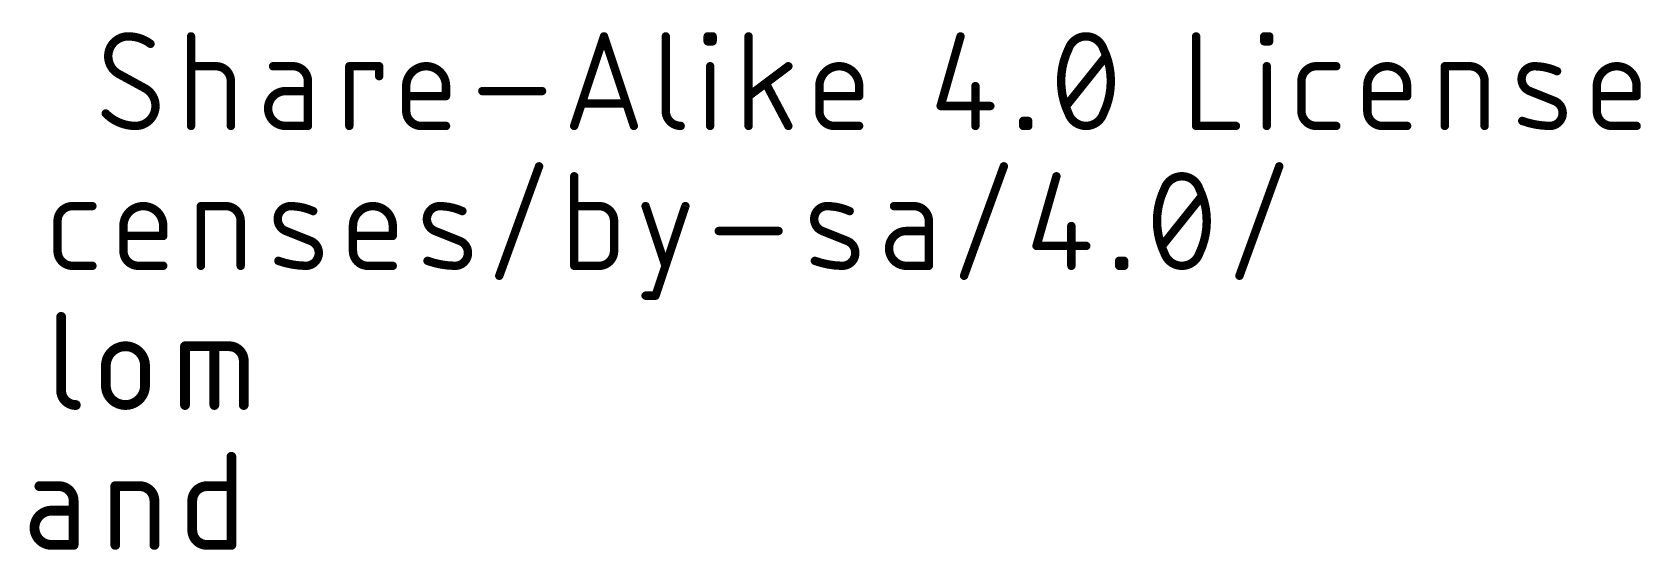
# Model space of a CAD drawing. Extents: x -31.8 to 54.9, y -10.7 to 32.8.
# Drawn here: x 25.65 to 54.87, y -10.16 to -0.76 of the extents above; entities that cross this region are included whole.
import ezdxf

# ---------------------------------------------------------------- set-up
doc = ezdxf.new("R2010")
doc.units = 0
doc.layers.add('51', color=53, linetype='CONTINUOUS')

msp = doc.modelspace()

# ---------------------------------------------------------------- linework, layer by layer
at = {"layer": '51'}
for points, const_width in [([(27.3926, -0.8382, 0.4142), (27.0313, -1.1994)], 0.1524), ([(27.799, -0.9737, 0.1623), (27.3926, -0.8382)], 0.1524), ([(27.3926, -0.8001, 1), (27.3926, -0.8763)], 0.0762), ([(27.3926, -0.8763, 1), (27.3926, -0.8001)], 0.0762), ([(28.5735, -0.8382, 1), (28.4973, -0.8382)], 0.0762), ([(36.0711, -0.8262, 1), (35.9988, -0.8502)], 0.0762), ([(36.0711, -0.8502, 1), (35.9988, -0.8262)], 0.0762), ([(37.1944, -0.8382, 1), (37.1182, -0.8382)], 0.0762), ([(37.9557, -0.8382, 1), (37.8795, -0.8382)], 0.0762), ([(37.9176, -0.8001, 1), (37.9176, -0.8763)], 0.0762), ([(37.9176, -0.8904, 1), (37.9176, -0.9666)], 0.0762), ([(38.046, -0.8382, 1), (37.9698, -0.8382)], 0.0762), ([(38.0079, -0.8763, 1), (38.0079, -0.8001)], 0.0762), ([(38.0079, -0.9666, 1), (38.0079, -0.8904)], 0.0762), ([(38.6986, -0.8382, 1), (38.6224, -0.8382)], 0.0762), ([(42.5463, -0.8487, 1), (42.4731, -0.8277)], 0.0762), ([(44.7884, -0.8382, 0.3205), (44.4723, -1.064)], 0.1524), ([(45.1045, -1.064, 0.3205), (44.7884, -0.8382)], 0.1524), ([(44.7884, -0.8001, 1), (44.7884, -0.8763)], 0.0762), ([(44.7884, -0.8763, 1), (44.7884, -0.8001)], 0.0762), ([(46.8268, -0.8382, 1), (46.7506, -0.8382)], 0.0762), ([(48.0639, -0.8382, 1), (47.9877, -0.8382)], 0.0762), ([(48.0258, -0.8001, 1), (48.0258, -0.8763)], 0.0762), ([(48.0258, -0.8904, 1), (48.0258, -0.9666)], 0.0762), ([(48.1542, -0.8382, 1), (48.078, -0.8382)], 0.0762), ([(48.1161, -0.8763, 1), (48.1161, -0.8001)], 0.0762), ([(48.1161, -0.9666, 1), (48.1161, -0.8904)], 0.0762), ([(27.0313, -1.1994, 0.2656), (27.212, -1.5155)], 0.1524), ([(27.0694, -1.1994, 1), (26.9932, -1.1994)], 0.0762), ([(26.9932, -1.1994, 1), (27.0694, -1.1994)], 0.0762), ([(27.7761, -1.0041, 1), (27.8218, -0.9432)], 0.0762), ([(37.8795, -0.9285, 1), (37.9557, -0.9285)], 0.0762), ([(37.9698, -0.9285, 1), (38.046, -0.9285)], 0.0762), ([(44.4723, -1.064, 0.1139), (44.3368, -1.651)], 0.1524), ([(44.4363, -1.0516, 1), (44.5083, -1.0763)], 0.0762), ([(44.5066, -1.0807, 1), (44.4381, -1.0473)], 0.0762), ([(45.1387, -1.0473, 1), (45.0702, -1.0807)], 0.0762), ([(45.2399, -1.651, 0.1139), (45.1045, -1.064)], 0.1524), ([(45.0684, -1.0763, 1), (45.1405, -1.0516)], 0.0762), ([(45.1794, -1.2232, 1), (45.1199, -1.1756)], 0.0762), ([(47.9877, -0.9285, 1), (48.0639, -0.9285)], 0.0762), ([(48.078, -0.9285, 1), (48.1542, -0.9285)], 0.0762), ([(27.2302, -1.4821, 1), (27.1937, -1.549)], 0.0762), ([(27.1926, -1.5484, 1), (27.2313, -1.4827)], 0.0762), ([(28.5354, -1.342, 1), (28.5354, -1.4182)], 0.0762), ([(29.2579, -1.651, 0.4142), (28.987, -1.3801)], 0.1524), ([(28.987, -1.342, 1), (28.987, -1.4182)], 0.0762), ([(28.987, -1.4182, 1), (28.987, -1.342)], 0.0762), ([(30.0252, -1.342, 1), (30.0252, -1.4182)], 0.0762), ([(30.6574, -1.651, 0.4142), (30.3864, -1.3801)], 0.1524), ([(30.3864, -1.342, 1), (30.3864, -1.4182)], 0.0762), ([(30.3864, -1.4182, 1), (30.3864, -1.342)], 0.0762), ([(31.4477, -1.3801, 1), (31.3715, -1.3801)], 0.0762), ([(31.4096, -1.342, 1), (31.4096, -1.4182)], 0.0762), ([(31.9896, -1.3801, 1), (31.9134, -1.3801)], 0.0762), ([(31.9515, -1.4182, 1), (31.9515, -1.342)], 0.0762), ([(33.1657, -1.7413, 1), (32.4432, -1.7413)], 0.1524), ([(38.0009, -1.3801, 1), (37.9247, -1.3801)], 0.0762), ([(39.4058, -1.4105, 1), (39.3601, -1.3496)], 0.0762), ([(40.6687, -1.7413, 1), (39.9462, -1.7413)], 0.1524), ([(48.109, -1.3801, 1), (48.0328, -1.3801)], 0.0762), ([(48.9724, -1.3801, 0.4142), (48.7014, -1.651)], 0.1524), ([(48.9724, -1.342, 1), (48.9724, -1.4182)], 0.0762), ([(48.9724, -1.4182, 1), (48.9724, -1.342)], 0.0762), ([(49.3336, -1.4182, 1), (49.3336, -1.342)], 0.0762), ([(50.6206, -1.7413, 1), (49.8981, -1.7413)], 0.1524), ([(51.343, -1.3801, 1), (51.2668, -1.3801)], 0.0762), ([(51.3049, -1.342, 1), (51.3049, -1.4182)], 0.0762), ([(52.0274, -1.651, 0.4142), (51.7564, -1.3801)], 0.1524), ([(51.7564, -1.342, 1), (51.7564, -1.4182)], 0.0762), ([(51.7564, -1.4182, 1), (51.7564, -1.342)], 0.0762), ([(52.9375, -1.3801, 0.8318), (52.8472, -1.8316)], 0.1524), ([(52.938, -1.342, 1), (52.9369, -1.4182)], 0.0762), ([(53.3439, -1.4704, 0.1026), (52.9375, -1.3801)], 0.1524), ([(52.9369, -1.4182, 1), (52.938, -1.342)], 0.0762), ([(53.3282, -1.5051, 1), (53.3595, -1.4356)], 0.0762), ([(54.7889, -1.7413, 1), (54.0664, -1.7413)], 0.1524), ([(27.728, -1.7536, 1), (27.6893, -1.8193)], 0.0762), ([(27.8893, -2.1026, 0.2656), (27.7087, -1.7865)], 0.1524), ([(27.6904, -1.8199, 1), (27.7269, -1.753)], 0.0762), ([(29.296, -1.651, 1), (29.2198, -1.651)], 0.0762), ([(29.2198, -1.651, 1), (29.296, -1.651)], 0.0762), ([(30.6955, -1.651, 1), (30.6193, -1.651)], 0.0762), ([(30.6193, -1.651, 1), (30.6955, -1.651)], 0.0762), ([(31.9134, -1.5607, 1), (31.9896, -1.5607)], 0.0762), ([(32.4813, -1.7413, 1), (32.4051, -1.7413)], 0.0762), ([(32.4051, -1.7413, 1), (32.4813, -1.7413)], 0.0762), ([(33.2038, -1.7413, 1), (33.1276, -1.7413)], 0.0762), ([(33.1276, -1.7413, 1), (33.2038, -1.7413)], 0.0762), ([(39.0102, -1.6783, 1), (38.9429, -1.714)], 0.0762), ([(39.9843, -1.7413, 1), (39.9081, -1.7413)], 0.0762), ([(39.9081, -1.7413, 1), (39.9843, -1.7413)], 0.0762), ([(40.7068, -1.7413, 1), (40.6306, -1.7413)], 0.0762), ([(40.6306, -1.7413, 1), (40.7068, -1.7413)], 0.0762), ([(42.8187, -1.7413, 1), (42.7425, -1.7413)], 0.0762), ([(44.3368, -1.651, 0.1139), (44.4723, -2.238)], 0.1524), ([(44.3749, -1.651, 1), (44.2987, -1.651)], 0.0762), ([(44.2987, -1.651, 1), (44.3749, -1.651)], 0.0762), ([(45.1045, -2.238, 0.1139), (45.2399, -1.651)], 0.1524), ([(45.278, -1.651, 1), (45.2018, -1.651)], 0.0762), ([(45.2018, -1.651, 1), (45.278, -1.651)], 0.0762), ([(48.7395, -1.651, 1), (48.6633, -1.651)], 0.0762), ([(48.6633, -1.651, 1), (48.7395, -1.651)], 0.0762), ([(49.9362, -1.7413, 1), (49.86, -1.7413)], 0.0762), ([(49.86, -1.7413, 1), (49.9362, -1.7413)], 0.0762), ([(50.6587, -1.7413, 1), (50.5825, -1.7413)], 0.0762), ([(50.5825, -1.7413, 1), (50.6587, -1.7413)], 0.0762), ([(52.0655, -1.651, 1), (51.9893, -1.651)], 0.0762), ([(51.9893, -1.651, 1), (52.0655, -1.651)], 0.0762), ([(54.1045, -1.7413, 1), (54.0283, -1.7413)], 0.0762), ([(54.0283, -1.7413, 1), (54.1045, -1.7413)], 0.0762), ([(54.827, -1.7413, 1), (54.7508, -1.7413)], 0.0762), ([(54.7508, -1.7413, 1), (54.827, -1.7413)], 0.0762), ([(27.5281, -2.4638, 0.4142), (27.8893, -2.1026)], 0.1524), ([(27.9274, -2.1026, 1), (27.8512, -2.1026)], 0.0762), ([(30.251, -1.8316, 1), (30.251, -2.4638)], 0.1524), ([(30.251, -1.7935, 1), (30.251, -1.8697)], 0.0762), ([(30.251, -1.8697, 1), (30.251, -1.7935)], 0.0762), ([(30.6574, -1.8697, 1), (30.6574, -1.7935)], 0.0762), ([(32.4432, -1.8838, 1), (32.4432, -1.96)], 0.0762), ([(33.1276, -1.9219, 1), (33.2038, -1.9219)], 0.0762), ([(33.1657, -1.96, 1), (33.1657, -1.8838)], 0.0762), ([(33.8257, -1.7935, 1), (33.8257, -1.8697)], 0.0762), ([(34.9094, -1.8697, 1), (34.9094, -1.7935)], 0.0762), ([(35.6285, -2.0193, 1), (35.6285, -2.0955)], 0.0762), ([(36.4413, -2.0955, 1), (36.4413, -2.0193)], 0.0762), ([(38.6376, -1.8915, 1), (38.6833, -1.9524)], 0.0762), ([(39.9462, -1.8838, 1), (39.9462, -1.96)], 0.0762), ([(40.6306, -1.9219, 1), (40.7068, -1.9219)], 0.0762), ([(40.6687, -1.96, 1), (40.6687, -1.8838)], 0.0762), ([(42.1485, -2.0645, 1), (42.1485, -2.1407)], 0.0762), ([(43.0516, -2.1407, 1), (43.0516, -2.0645)], 0.0762), ([(44.3974, -2.0788, 1), (44.4569, -2.1264)], 0.0762), ([(49.8981, -1.8838, 1), (49.8981, -1.96)], 0.0762), ([(50.5825, -1.9219, 1), (50.6587, -1.9219)], 0.0762), ([(50.6206, -1.96, 1), (50.6206, -1.8838)], 0.0762), ([(52.8613, -1.7963, 1), (52.833, -1.867)], 0.0762), ([(52.833, -1.867, 1), (52.8613, -1.7962)], 0.0762), ([(53.2084, -2.4638, 0.8318), (53.2987, -2.0122)], 0.1524), ([(53.3129, -1.9769, 1), (53.2846, -2.0476)], 0.0762), ([(53.2846, -2.0476, 1), (53.3129, -1.9769)], 0.0762), ([(54.0664, -1.8838, 1), (54.0664, -1.96)], 0.0762), ([(54.7508, -1.9219, 1), (54.827, -1.9219)], 0.0762), ([(54.7889, -1.96, 1), (54.7889, -1.8838)], 0.0762), ([(27.0132, -2.2112, 1), (26.9591, -2.2649)], 0.0762), ([(26.9862, -2.238, 0.2), (27.5281, -2.4638)], 0.1524), ([(27.8512, -2.1026, 1), (27.9274, -2.1026)], 0.0762), ([(32.4432, -2.1929, 0.4142), (32.7141, -2.4638)], 0.1524), ([(32.4813, -2.1929, 1), (32.4051, -2.1929)], 0.0762), ([(32.4051, -2.1929, 1), (32.4813, -2.1929)], 0.0762), ([(37.1563, -2.1929, 0.4142), (37.4272, -2.4638)], 0.1524), ([(37.1944, -2.1929, 1), (37.1182, -2.1929)], 0.0762), ([(37.1182, -2.1929, 1), (37.1944, -2.1929)], 0.0762), ([(39.9462, -2.1929, 0.4142), (40.2171, -2.4638)], 0.1524), ([(39.9843, -2.1929, 1), (39.9081, -2.1929)], 0.0762), ([(39.9081, -2.1929, 1), (39.9843, -2.1929)], 0.0762), ([(42.1118, -2.0921, 1), (42.1851, -2.113)], 0.0762), ([(43.6872, -2.3735, 1), (43.611, -2.3735)], 0.0762), ([(43.6491, -2.3354, 1), (43.6491, -2.4116)], 0.0762), ([(43.7775, -2.3735, 1), (43.7013, -2.3735)], 0.0762), ([(43.7394, -2.4116, 1), (43.7394, -2.3354)], 0.0762), ([(44.4723, -2.238, 0.3205), (44.7884, -2.4638)], 0.1524), ([(44.5083, -2.2257, 1), (44.4363, -2.2504)], 0.0762), ([(44.4381, -2.2547, 1), (44.5066, -2.2213)], 0.0762), ([(44.7884, -2.4638, 0.3205), (45.1045, -2.238)], 0.1524), ([(45.0702, -2.2213, 1), (45.1387, -2.2547)], 0.0762), ([(45.1405, -2.2504, 1), (45.0684, -2.2257)], 0.0762), ([(48.7014, -2.1929, 0.4142), (48.9724, -2.4638)], 0.1524), ([(48.7395, -2.1929, 1), (48.6633, -2.1929)], 0.0762), ([(48.6633, -2.1929, 1), (48.7395, -2.1929)], 0.0762), ([(49.8981, -2.1929, 0.4142), (50.169, -2.4638)], 0.1524), ([(49.9362, -2.1929, 1), (49.86, -2.1929)], 0.0762), ([(49.86, -2.1929, 1), (49.9362, -2.1929)], 0.0762), ([(52.7246, -2.3376, 1), (52.6988, -2.4093)], 0.0762), ([(52.7117, -2.3735, 0.083), (53.2084, -2.4638)], 0.1524), ([(54.0664, -2.1929, 0.4142), (54.3373, -2.4638)], 0.1524), ([(54.1045, -2.1929, 1), (54.0283, -2.1929)], 0.0762), ([(54.0283, -2.1929, 1), (54.1045, -2.1929)], 0.0762), ([(27.5281, -2.4257, 1), (27.5281, -2.5019)], 0.0762), ([(27.5281, -2.5019, 1), (27.5281, -2.4257)], 0.0762), ([(28.4973, -2.4638, 1), (28.5735, -2.4638)], 0.0762), ([(29.2198, -2.4638, 1), (29.296, -2.4638)], 0.0762), ([(30.251, -2.4257, 1), (30.251, -2.5019)], 0.0762), ([(30.251, -2.5019, 1), (30.251, -2.4257)], 0.0762), ([(30.6193, -2.4638, 1), (30.6955, -2.4638)], 0.0762), ([(30.6574, -2.5019, 1), (30.6574, -2.4257)], 0.0762), ([(31.3715, -2.4638, 1), (31.4477, -2.4638)], 0.0762), ([(32.7141, -2.4257, 1), (32.7141, -2.5019)], 0.0762), ([(32.7141, -2.5019, 1), (32.7141, -2.4257)], 0.0762), ([(33.1657, -2.5019, 1), (33.1657, -2.4257)], 0.0762), ([(35.4569, -2.4518, 1), (35.5292, -2.4758)], 0.0762), ([(36.5406, -2.4758, 1), (36.6129, -2.4518)], 0.0762), ([(37.4272, -2.5019, 1), (37.4272, -2.4257)], 0.0762), ([(37.9247, -2.4638, 1), (38.0009, -2.4638)], 0.0762), ([(38.6224, -2.4638, 1), (38.6986, -2.4638)], 0.0762), ([(39.3493, -2.4816, 1), (39.4166, -2.446)], 0.0762), ([(40.2171, -2.4257, 1), (40.2171, -2.5019)], 0.0762), ([(40.2171, -2.5019, 1), (40.2171, -2.4257)], 0.0762), ([(40.6687, -2.5019, 1), (40.6687, -2.4257)], 0.0762), ([(42.7425, -2.4638, 1), (42.8187, -2.4638)], 0.0762), ([(43.6491, -2.4257, 1), (43.6491, -2.5019)], 0.0762), ([(43.611, -2.4638, 1), (43.6872, -2.4638)], 0.0762), ([(43.7013, -2.4638, 1), (43.7775, -2.4638)], 0.0762), ([(43.7394, -2.5019, 1), (43.7394, -2.4257)], 0.0762), ([(44.7884, -2.4257, 1), (44.7884, -2.5019)], 0.0762), ([(44.7884, -2.5019, 1), (44.7884, -2.4257)], 0.0762), ([(46.7887, -2.4257, 1), (46.7887, -2.5019)], 0.0762), ([(46.7506, -2.4638, 1), (46.8268, -2.4638)], 0.0762), ([(47.5112, -2.5019, 1), (47.5112, -2.4257)], 0.0762), ([(48.0328, -2.4638, 1), (48.109, -2.4638)], 0.0762), ([(48.9724, -2.4257, 1), (48.9724, -2.5019)], 0.0762), ([(48.9724, -2.5019, 1), (48.9724, -2.4257)], 0.0762), ([(49.3336, -2.5019, 1), (49.3336, -2.4257)], 0.0762), ([(50.169, -2.4257, 1), (50.169, -2.5019)], 0.0762), ([(50.169, -2.5019, 1), (50.169, -2.4257)], 0.0762), ([(50.6206, -2.5019, 1), (50.6206, -2.4257)], 0.0762), ([(51.2668, -2.4638, 1), (51.343, -2.4638)], 0.0762), ([(51.9893, -2.4638, 1), (52.0655, -2.4638)], 0.0762), ([(53.2089, -2.4257, 1), (53.2079, -2.5019)], 0.0762), ([(53.2079, -2.5019, 1), (53.2089, -2.4257)], 0.0762), ([(54.3373, -2.4257, 1), (54.3373, -2.5019)], 0.0762), ([(54.3373, -2.5019, 1), (54.3373, -2.4257)], 0.0762), ([(54.7889, -2.5019, 1), (54.7889, -2.4257)], 0.0762), ([(34.8913, -3.2106, 1), (34.8197, -3.1846)], 0.0762), ([(43.3322, -3.2106, 1), (43.2606, -3.1846)], 0.0762), ([(48.3342, -3.2106, 1), (48.2625, -3.1846)], 0.0762), ([(35.5332, -3.3782, 1), (35.457, -3.3782)], 0.0762), ([(44.2883, -3.3887, 1), (44.215, -3.3677)], 0.0762), ([(46.5303, -3.3782, 0.3205), (46.2142, -3.604)], 0.1524), ([(46.8464, -3.604, 0.3205), (46.5303, -3.3782)], 0.1524), ([(46.5303, -3.3401, 1), (46.5303, -3.4163)], 0.0762), ([(46.5303, -3.4163, 1), (46.5303, -3.3401)], 0.0762), ([(46.2142, -3.604, 0.1139), (46.0787, -4.191)], 0.1524), ([(46.1782, -3.5916, 1), (46.2503, -3.6163)], 0.0762), ([(46.2485, -3.6207, 1), (46.18, -3.5873)], 0.0762), ([(46.8806, -3.5873, 1), (46.8121, -3.6207)], 0.0762), ([(46.9819, -4.191, 0.1139), (46.8464, -3.604)], 0.1524), ([(46.8103, -3.6163, 1), (46.8824, -3.5916)], 0.0762), ([(46.9213, -3.7632, 1), (46.8618, -3.7156)], 0.0762), ([(26.3817, -3.9201, 0.4142), (26.1108, -4.191)], 0.1524), ([(26.3817, -3.882, 1), (26.3817, -3.9582)], 0.0762), ([(26.3817, -3.9582, 1), (26.3817, -3.882)], 0.0762), ([(26.7429, -3.9582, 1), (26.7429, -3.882)], 0.0762), ([(28.0299, -4.2813, 1), (27.3074, -4.2813)], 0.1524), ([(28.7523, -3.9201, 1), (28.6761, -3.9201)], 0.0762), ([(28.7142, -3.882, 1), (28.7142, -3.9582)], 0.0762), ([(29.4367, -4.191, 0.4142), (29.1658, -3.9201)], 0.1524), ([(29.1658, -3.882, 1), (29.1658, -3.9582)], 0.0762), ([(29.1658, -3.9582, 1), (29.1658, -3.882)], 0.0762), ([(30.3468, -3.9201, 0.8318), (30.2565, -4.3716)], 0.1524), ([(30.3473, -3.882, 1), (30.3462, -3.9582)], 0.0762), ([(30.7532, -4.0104, 0.1026), (30.3468, -3.9201)], 0.1524), ([(30.3462, -3.9582, 1), (30.3473, -3.882)], 0.0762), ([(30.7376, -4.0451, 1), (30.7688, -3.9756)], 0.0762), ([(32.1982, -4.2813, 1), (31.4757, -4.2813)], 0.1524), ([(33.0562, -3.9201, 0.8318), (32.9659, -4.3716)], 0.1524), ([(33.4626, -4.0104, 0.1026), (33.0562, -3.9201)], 0.1524), ([(33.0568, -3.882, 1), (33.0557, -3.9582)], 0.0762), ([(33.0557, -3.9582, 1), (33.0568, -3.882)], 0.0762), ([(33.447, -4.0451, 1), (33.4782, -3.9756)], 0.0762), ([(35.4951, -3.882, 1), (35.4951, -3.9582)], 0.0762), ([(36.2176, -4.191, 0.4142), (35.9466, -3.9201)], 0.1524), ([(35.9466, -3.882, 1), (35.9466, -3.9582)], 0.0762), ([(35.9466, -3.9582, 1), (35.9466, -3.882)], 0.0762), ([(36.8265, -3.908, 1), (36.7542, -3.9321)], 0.0762), ([(37.549, -3.9321, 1), (37.4767, -3.908)], 0.0762), ([(40.0902, -3.9201, 0.8318), (39.9999, -4.3716)], 0.1524), ([(40.4966, -4.0104, 0.1026), (40.0902, -3.9201)], 0.1524), ([(40.0908, -3.882, 1), (40.0897, -3.9582)], 0.0762), ([(40.0897, -3.9582, 1), (40.0908, -3.882)], 0.0762), ([(40.481, -4.0451, 1), (40.5123, -3.9756)], 0.0762), ([(41.3022, -3.882, 1), (41.3022, -3.9582)], 0.0762), ([(41.9343, -4.191, 0.4142), (41.6634, -3.9201)], 0.1524), ([(41.6634, -3.882, 1), (41.6634, -3.9582)], 0.0762), ([(41.6634, -3.9582, 1), (41.6634, -3.882)], 0.0762), ([(26.1489, -4.191, 1), (26.0727, -4.191)], 0.0762), ([(26.0727, -4.191, 1), (26.1489, -4.191)], 0.0762), ([(27.3455, -4.2813, 1), (27.2693, -4.2813)], 0.0762), ([(27.2693, -4.2813, 1), (27.3455, -4.2813)], 0.0762), ([(28.068, -4.2813, 1), (27.9918, -4.2813)], 0.0762), ([(27.9918, -4.2813, 1), (28.068, -4.2813)], 0.0762), ([(29.4748, -4.191, 1), (29.3986, -4.191)], 0.0762), ([(29.3986, -4.191, 1), (29.4748, -4.191)], 0.0762), ([(30.2706, -4.3363, 1), (30.2423, -4.407)], 0.0762), ([(30.2423, -4.407, 1), (30.2706, -4.3362)], 0.0762), ([(31.5138, -4.2813, 1), (31.4376, -4.2813)], 0.0762), ([(31.4376, -4.2813, 1), (31.5138, -4.2813)], 0.0762), ([(32.2363, -4.2813, 1), (32.1601, -4.2813)], 0.0762), ([(32.1601, -4.2813, 1), (32.2363, -4.2813)], 0.0762), ([(32.98, -4.3363, 1), (32.9517, -4.407)], 0.0762), ([(32.9517, -4.407, 1), (32.98, -4.3362)], 0.0762), ([(36.2557, -4.191, 1), (36.1795, -4.191)], 0.0762), ([(36.1795, -4.191, 1), (36.2557, -4.191)], 0.0762), ([(38.1207, -4.3335, 1), (38.1207, -4.4097)], 0.0762), ([(39.2045, -4.4097, 1), (39.2045, -4.3335)], 0.0762), ([(40.0141, -4.3363, 1), (39.9858, -4.407)], 0.0762), ([(39.9858, -4.407, 1), (40.0141, -4.3362)], 0.0762), ([(41.5279, -4.3716, 1), (41.5279, -5.0038)], 0.1524), ([(41.5279, -4.3335, 1), (41.5279, -4.4097)], 0.0762), ([(41.5279, -4.4097, 1), (41.5279, -4.3335)], 0.0762), ([(41.9724, -4.191, 1), (41.8962, -4.191)], 0.0762), ([(41.8962, -4.191, 1), (41.9724, -4.191)], 0.0762), ([(41.9343, -4.4097, 1), (41.9343, -4.3335)], 0.0762), ([(44.5607, -4.2813, 1), (44.4845, -4.2813)], 0.0762), ([(46.0787, -4.191, 0.1139), (46.2142, -4.778)], 0.1524), ([(46.1168, -4.191, 1), (46.0406, -4.191)], 0.0762), ([(46.0406, -4.191, 1), (46.1168, -4.191)], 0.0762), ([(46.8464, -4.778, 0.1139), (46.9819, -4.191)], 0.1524), ([(47.02, -4.191, 1), (46.9438, -4.191)], 0.0762), ([(46.9438, -4.191, 1), (47.02, -4.191)], 0.0762), ([(26.1108, -4.7329, 0.4142), (26.3817, -5.0038)], 0.1524), ([(26.1489, -4.7329, 1), (26.0727, -4.7329)], 0.0762), ([(27.3074, -4.4238, 1), (27.3074, -4.5)], 0.0762), ([(27.3074, -4.7329, 0.4142), (27.5783, -5.0038)], 0.1524), ([(27.3455, -4.7329, 1), (27.2693, -4.7329)], 0.0762), ([(27.9918, -4.4619, 1), (28.068, -4.4619)], 0.0762), ([(28.0299, -4.5, 1), (28.0299, -4.4238)], 0.0762), ([(30.6177, -5.0038, 0.8318), (30.708, -4.5522)], 0.1524), ([(30.7222, -4.5169, 1), (30.6939, -4.5876)], 0.0762), ([(30.6939, -4.5876, 1), (30.7222, -4.5169)], 0.0762), ([(31.4757, -4.4238, 1), (31.4757, -4.5)], 0.0762), ([(31.4757, -4.7329, 0.4142), (31.7467, -5.0038)], 0.1524), ([(31.5138, -4.7329, 1), (31.4376, -4.7329)], 0.0762), ([(32.1601, -4.4619, 1), (32.2363, -4.4619)], 0.0762), ([(32.1982, -4.5, 1), (32.1982, -4.4238)], 0.0762), ([(33.3271, -5.0038, 0.8318), (33.4175, -4.5522)], 0.1524), ([(33.4316, -4.5169, 1), (33.4033, -4.5876)], 0.0762), ([(33.4033, -4.5876, 1), (33.4316, -4.5169)], 0.0762), ([(35.9466, -5.0038, 0.4142), (36.2176, -4.7329)], 0.1524), ([(36.2556, -4.7329, 1), (36.1795, -4.7329)], 0.0762), ([(40.3612, -5.0038, 0.8318), (40.4515, -4.5522)], 0.1524), ([(40.4656, -4.5169, 1), (40.4373, -4.5876)], 0.0762), ([(40.4373, -4.5876, 1), (40.4656, -4.5169)], 0.0762), ([(43.8537, -4.6321, 1), (43.927, -4.653)], 0.0762), ([(43.8904, -4.6045, 1), (43.8904, -4.6807)], 0.0762), ([(44.7935, -4.6807, 1), (44.7935, -4.6045)], 0.0762), ([(46.1393, -4.6188, 1), (46.1988, -4.6664)], 0.0762), ([(26.0727, -4.7329, 1), (26.1489, -4.7329)], 0.0762), ([(26.3817, -4.9657, 1), (26.3817, -5.0419)], 0.0762), ([(26.3817, -5.0419, 1), (26.3817, -4.9657)], 0.0762), ([(26.7429, -5.0419, 1), (26.7429, -4.9657)], 0.0762), ([(27.2693, -4.7329, 1), (27.3455, -4.7329)], 0.0762), ([(27.5783, -4.9657, 1), (27.5783, -5.0419)], 0.0762), ([(27.5783, -5.0419, 1), (27.5783, -4.9657)], 0.0762), ([(28.0299, -5.0419, 1), (28.0299, -4.9657)], 0.0762), ([(28.6761, -5.0038, 1), (28.7523, -5.0038)], 0.0762), ([(29.3986, -5.0038, 1), (29.4748, -5.0038)], 0.0762), ([(30.1339, -4.8776, 1), (30.1081, -4.9493)], 0.0762), ([(30.121, -4.9135, 0.083), (30.6177, -5.0038)], 0.1524), ([(30.6183, -4.9657, 1), (30.6172, -5.0419)], 0.0762), ([(30.6172, -5.0419, 1), (30.6183, -4.9657)], 0.0762), ([(31.4376, -4.7329, 1), (31.5138, -4.7329)], 0.0762), ([(31.7467, -4.9657, 1), (31.7467, -5.0419)], 0.0762), ([(31.7467, -5.0419, 1), (31.7467, -4.9657)], 0.0762), ([(32.1982, -5.0419, 1), (32.1982, -4.9657)], 0.0762), ([(32.8433, -4.8776, 1), (32.8175, -4.9493)], 0.0762), ([(32.8304, -4.9135, 0.083), (33.3271, -5.0038)], 0.1524), ([(33.3277, -4.9657, 1), (33.3266, -5.0419)], 0.0762), ([(33.3266, -5.0419, 1), (33.3277, -4.9657)], 0.0762), ([(35.4951, -4.9657, 1), (35.4951, -5.0419)], 0.0762), ([(35.457, -5.0038, 1), (35.5332, -5.0038)], 0.0762), ([(35.9466, -4.9657, 1), (35.9466, -5.0419)], 0.0762), ([(35.9466, -5.0419, 1), (35.9466, -4.9657)], 0.0762), ([(36.1795, -4.7329, 1), (36.2557, -4.7329)], 0.0762), ([(37.1154, -5.0158, 1), (37.1877, -4.9918)], 0.0762), ([(39.8774, -4.8776, 1), (39.8516, -4.9493)], 0.0762), ([(39.8645, -4.9135, 0.083), (40.3612, -5.0038)], 0.1524), ([(40.3617, -4.9657, 1), (40.3606, -5.0419)], 0.0762), ([(40.3606, -5.0419, 1), (40.3617, -4.9657)], 0.0762), ([(41.5279, -4.9657, 1), (41.5279, -5.0419)], 0.0762), ([(41.5279, -5.0419, 1), (41.5279, -4.9657)], 0.0762), ([(41.8962, -5.0038, 1), (41.9724, -5.0038)], 0.0762), ([(41.9343, -5.0419, 1), (41.9343, -4.9657)], 0.0762), ([(44.4845, -5.0038, 1), (44.5607, -5.0038)], 0.0762), ([(45.4291, -4.9135, 1), (45.3529, -4.9135)], 0.0762), ([(45.391, -4.8754, 1), (45.391, -4.9516)], 0.0762), ([(45.391, -4.9657, 1), (45.391, -5.0419)], 0.0762), ([(45.3529, -5.0038, 1), (45.4291, -5.0038)], 0.0762), ([(45.5194, -4.9135, 1), (45.4432, -4.9135)], 0.0762), ([(45.4432, -5.0038, 1), (45.5194, -5.0038)], 0.0762), ([(45.4813, -4.9516, 1), (45.4813, -4.8754)], 0.0762), ([(45.4813, -5.0419, 1), (45.4813, -4.9657)], 0.0762), ([(46.2142, -4.778, 0.3205), (46.5303, -5.0038)], 0.1524), ([(46.2503, -4.7657, 1), (46.1782, -4.7904)], 0.0762), ([(46.18, -4.7947, 1), (46.2485, -4.7613)], 0.0762), ([(46.5303, -5.0038, 0.3205), (46.8464, -4.778)], 0.1524), ([(46.5303, -4.9657, 1), (46.5303, -5.0419)], 0.0762), ([(46.5303, -5.0419, 1), (46.5303, -4.9657)], 0.0762), ([(46.8121, -4.7613, 1), (46.8806, -4.7947)], 0.0762), ([(46.8824, -4.7904, 1), (46.8104, -4.7657)], 0.0762), ([(34.0972, -5.1714, 1), (34.1688, -5.1974)], 0.0762), ([(42.5381, -5.1714, 1), (42.6097, -5.1974)], 0.0762), ([(47.5401, -5.1714, 1), (47.6117, -5.1974)], 0.0762), ([(36.7903, -5.5076, 1), (36.7903, -5.5838)], 0.0762), ([(36.9348, -5.5336, 1), (37.0071, -5.5577)], 0.0762), ([(36.971, -5.5838, 1), (36.971, -5.5076)], 0.0762), ([(26.2197, -5.9309, 1), (26.1308, -5.9309)], 0.0889), ([(27.6993, -6.8199, 1), (26.9881, -6.8199)], 0.1778), ([(28.4699, -6.4643, 1), (28.381, -6.4643)], 0.0889), ([(28.4255, -6.4199, 1), (28.4255, -6.5088)], 0.0889), ([(29.0033, -6.4643, 1), (28.9144, -6.4643)], 0.0889), ([(29.4923, -6.731, 0.4142), (29.2256, -6.4643)], 0.1778), ([(29.2256, -6.4199, 1), (29.2256, -6.5088)], 0.0889), ([(29.2256, -6.5088, 1), (29.2256, -6.4199)], 0.0889), ([(29.5367, -6.731, 1), (29.4478, -6.731)], 0.0889), ([(29.4478, -6.731, 1), (29.5367, -6.731)], 0.0889), ([(27.0325, -6.8199, 1), (26.9436, -6.8199)], 0.0889), ([(26.9436, -6.8199, 1), (27.0325, -6.8199)], 0.0889), ([(27.7437, -6.8199, 1), (27.6548, -6.8199)], 0.0889), ([(27.6548, -6.8199, 1), (27.7437, -6.8199)], 0.0889), ([(26.1752, -7.2644, 0.4142), (26.4419, -7.5311)], 0.1778), ([(26.2197, -7.2644, 1), (26.1308, -7.2644)], 0.0889), ([(26.1308, -7.2644, 1), (26.2197, -7.2644)], 0.0889), ([(26.9881, -7.1755, 1), (27.6993, -7.1755)], 0.1778), ([(27.0325, -7.1755, 1), (26.9436, -7.1755)], 0.0889), ([(26.9436, -7.1755, 1), (27.0325, -7.1755)], 0.0889), ([(27.7437, -7.1755, 1), (27.6548, -7.1755)], 0.0889), ([(27.6548, -7.1755, 1), (27.7437, -7.1755)], 0.0889), ([(26.4419, -7.5756, 1), (26.4419, -7.4867)], 0.0889), ([(28.381, -7.5311, 1), (28.4699, -7.5311)], 0.0889), ([(28.9144, -7.5311, 1), (29.0033, -7.5311)], 0.0889), ([(29.4478, -7.5311, 1), (29.5367, -7.5311)], 0.0889), ([(29.3129, -8.4709, 1), (29.224, -8.4709)], 0.0889), ([(25.7804, -8.9599, 1), (25.7804, -9.0488)], 0.0889), ([(26.4027, -9.271, 0.4142), (26.136, -9.0043)], 0.1778), ([(26.136, -8.9599, 1), (26.136, -9.0488)], 0.0889), ([(26.136, -9.0488, 1), (26.136, -8.9599)], 0.0889), ([(27.203, -9.0043, 1), (27.114, -9.0043)], 0.0889), ([(27.1585, -8.9599, 1), (27.1585, -9.0488)], 0.0889), ([(27.8697, -9.271, 0.4142), (27.603, -9.0043)], 0.1778), ([(27.603, -8.9599, 1), (27.603, -9.0488)], 0.0889), ([(27.603, -9.0488, 1), (27.603, -8.9599)], 0.0889), ([(28.8239, -9.0043, 0.4142), (28.5572, -9.271)], 0.1778), ([(28.8239, -8.9599, 1), (28.8239, -9.0488)], 0.0889), ([(28.8239, -9.0488, 1), (28.8239, -8.9599)], 0.0889), ([(29.2684, -9.0488, 1), (29.2684, -8.9599)], 0.0889), ([(26.4472, -9.271, 1), (26.3583, -9.271)], 0.0889), ([(26.3583, -9.271, 1), (26.4472, -9.271)], 0.0889), ([(27.9142, -9.271, 1), (27.8253, -9.271)], 0.0889), ([(27.8253, -9.271, 1), (27.9142, -9.271)], 0.0889), ([(28.6017, -9.271, 1), (28.5128, -9.271)], 0.0889), ([(28.5128, -9.271, 1), (28.6017, -9.271)], 0.0889), ([(26.0027, -9.4488, 1), (26.0027, -10.0711)], 0.1778), ([(26.0027, -9.4044, 1), (26.0027, -9.4932)], 0.0889), ([(26.0027, -9.4932, 1), (26.0027, -9.4044)], 0.0889), ([(26.4027, -9.4932, 1), (26.4027, -9.4044)], 0.0889), ([(28.5572, -9.8044, 0.4142), (28.8239, -10.0711)], 0.1778), ([(28.6017, -9.8044, 1), (28.5128, -9.8044)], 0.0889), ([(28.5128, -9.8044, 1), (28.6017, -9.8044)], 0.0889), ([(26.0027, -10.0267, 1), (26.0027, -10.1156)], 0.0889), ([(26.0027, -10.1156, 1), (26.0027, -10.0267)], 0.0889), ([(26.3583, -10.0711, 1), (26.4472, -10.0711)], 0.0889), ([(26.4027, -10.1156, 1), (26.4027, -10.0267)], 0.0889), ([(27.114, -10.0711, 1), (27.203, -10.0711)], 0.0889), ([(27.8253, -10.0711, 1), (27.9142, -10.0711)], 0.0889), ([(28.8239, -10.0267, 1), (28.8239, -10.1156)], 0.0889), ([(28.8239, -10.1156, 1), (28.8239, -10.0267)], 0.0889), ([(29.224, -10.0711, 1), (29.3129, -10.0711)], 0.0889), ([(29.2684, -10.1156, 1), (29.2684, -10.0267)], 0.0889)]:
    msp.add_lwpolyline(points, format="xyb", dxfattribs=dict(at, const_width=const_width))
for points, const_width in [([(28.5354, -2.4638), (28.5354, -0.8382)], 0.1524), ([(35.493, -2.4638), (36.0349, -0.8382)], 0.1524), ([(36.0349, -0.8382), (36.5768, -2.4638)], 0.1524), ([(37.1563, -0.8382), (37.1563, -2.1929)], 0.1524), ([(37.9176, -0.9285), (37.9176, -0.8382)], 0.1524), ([(37.9176, -0.8382), (38.0079, -0.8382)], 0.1524), ([(38.0079, -0.9285), (37.9176, -0.9285)], 0.1524), ([(38.0079, -0.8382), (38.0079, -0.9285)], 0.1524), ([(38.6605, -2.4638), (38.6605, -0.8382)], 0.1524), ([(42.5097, -0.8382), (42.1485, -2.1026)], 0.1524), ([(46.7887, -0.8382), (46.7887, -2.4638)], 0.1524), ([(48.0258, -0.9285), (48.0258, -0.8382)], 0.1524), ([(48.0258, -0.8382), (48.1161, -0.8382)], 0.1524), ([(48.1161, -0.9285), (48.0258, -0.9285)], 0.1524), ([(48.1161, -0.8382), (48.1161, -0.9285)], 0.1524), ([(44.4271, -2.1026), (45.1496, -1.1994)], 0.1524), ([(27.7087, -1.7865), (27.212, -1.5155)], 0.1524), ([(28.5354, -1.3801), (28.987, -1.3801)], 0.1524), ([(30.3864, -1.3801), (30.0252, -1.3801)], 0.1524), ([(31.4096, -2.4638), (31.4096, -1.3801)], 0.1524), ([(31.4096, -1.3801), (31.9515, -1.3801)], 0.1524), ([(31.9515, -1.3801), (31.9515, -1.5607)], 0.1524), ([(37.9628, -2.4638), (37.9628, -1.3801)], 0.1524), ([(39.383, -1.3801), (38.6605, -1.9219)], 0.1524), ([(48.0709, -2.4638), (48.0709, -1.3801)], 0.1524), ([(48.9724, -1.3801), (49.3336, -1.3801)], 0.1524), ([(51.3049, -2.4638), (51.3049, -1.3801)], 0.1524), ([(51.3049, -1.3801), (51.7564, -1.3801)], 0.1524), ([(29.2579, -1.651), (29.2579, -2.4638)], 0.1524), ([(30.6574, -2.4638), (30.6574, -1.651)], 0.1524), ([(32.4432, -2.1929), (32.4432, -1.7413)], 0.1524), ([(33.1657, -1.7413), (33.1657, -1.9219)], 0.1524), ([(39.383, -2.4638), (38.9766, -1.6962)], 0.1524), ([(39.9462, -2.1929), (39.9462, -1.7413)], 0.1524), ([(40.6687, -1.7413), (40.6687, -1.9219)], 0.1524), ([(42.7806, -1.7413), (42.7806, -2.4638)], 0.1524), ([(48.7014, -2.1929), (48.7014, -1.651)], 0.1524), ([(49.8981, -2.1929), (49.8981, -1.7413)], 0.1524), ([(50.6206, -1.7413), (50.6206, -1.9219)], 0.1524), ([(52.0274, -1.651), (52.0274, -2.4638)], 0.1524), ([(54.0664, -2.1929), (54.0664, -1.7413)], 0.1524), ([(54.7889, -1.7413), (54.7889, -1.9219)], 0.1524), ([(30.6574, -1.8316), (30.251, -1.8316)], 0.1524), ([(33.1657, -1.9219), (32.4432, -1.9219)], 0.1524), ([(33.8257, -1.8316), (34.9094, -1.8316)], 0.1524), ([(36.4413, -2.0574), (35.6285, -2.0574)], 0.1524), ([(40.6687, -1.9219), (39.9462, -1.9219)], 0.1524), ([(42.1485, -2.1026), (43.0516, -2.1026)], 0.1524), ([(50.6206, -1.9219), (49.8981, -1.9219)], 0.1524), ([(53.2987, -2.0122), (52.8472, -1.8316)], 0.1524), ([(54.7889, -1.9219), (54.0664, -1.9219)], 0.1524), ([(43.6491, -2.4638), (43.6491, -2.3735)], 0.1524), ([(43.6491, -2.3735), (43.7394, -2.3735)], 0.1524), ([(43.7394, -2.3735), (43.7394, -2.4638)], 0.1524), ([(30.251, -2.4638), (30.6574, -2.4638)], 0.1524), ([(33.1657, -2.4638), (32.7141, -2.4638)], 0.1524), ([(40.6687, -2.4638), (40.2171, -2.4638)], 0.1524), ([(43.7394, -2.4638), (43.6491, -2.4638)], 0.1524), ([(46.7887, -2.4638), (47.5112, -2.4638)], 0.1524), ([(49.3336, -2.4638), (48.9724, -2.4638)], 0.1524), ([(50.6206, -2.4638), (50.169, -2.4638)], 0.1524), ([(54.7889, -2.4638), (54.3373, -2.4638)], 0.1524), ([(34.133, -5.1844), (34.8555, -3.1976)], 0.1524), ([(42.5739, -5.1844), (43.2964, -3.1976)], 0.1524), ([(47.5759, -5.1844), (48.2984, -3.1976)], 0.1524), ([(35.4951, -3.3782), (35.4951, -5.0038)], 0.1524), ([(44.2516, -3.3782), (43.8904, -4.6426)], 0.1524), ([(46.1691, -4.6426), (46.8915, -3.7394)], 0.1524), ([(26.3817, -3.9201), (26.7429, -3.9201)], 0.1524), ([(28.7142, -5.0038), (28.7142, -3.9201)], 0.1524), ([(28.7142, -3.9201), (29.1658, -3.9201)], 0.1524), ([(35.9466, -3.9201), (35.4951, -3.9201)], 0.1524), ([(36.7903, -3.9201), (37.1516, -5.0038)], 0.1524), ([(36.971, -5.5457), (37.5128, -3.9201)], 0.1524), ([(41.6634, -3.9201), (41.3022, -3.9201)], 0.1524), ([(26.1108, -4.7329), (26.1108, -4.191)], 0.1524), ([(27.3074, -4.7329), (27.3074, -4.2813)], 0.1524), ([(28.0299, -4.2813), (28.0299, -4.4619)], 0.1524), ([(29.4367, -4.191), (29.4367, -5.0038)], 0.1524), ([(30.708, -4.5522), (30.2565, -4.3716)], 0.1524), ([(31.4757, -4.7329), (31.4757, -4.2813)], 0.1524), ([(32.1982, -4.2813), (32.1982, -4.4619)], 0.1524), ([(33.4175, -4.5522), (32.9659, -4.3716)], 0.1524), ([(36.2176, -4.7329), (36.2176, -4.191)], 0.1524), ([(38.1207, -4.3716), (39.2045, -4.3716)], 0.1524), ([(40.4515, -4.5522), (39.9999, -4.3716)], 0.1524), ([(41.9343, -4.3716), (41.5279, -4.3716)], 0.1524), ([(41.9343, -5.0038), (41.9343, -4.191)], 0.1524), ([(44.5226, -4.2813), (44.5226, -5.0038)], 0.1524), ([(28.0299, -4.4619), (27.3074, -4.4619)], 0.1524), ([(32.1982, -4.4619), (31.4757, -4.4619)], 0.1524), ([(43.8904, -4.6426), (44.7935, -4.6426)], 0.1524), ([(26.7429, -5.0038), (26.3817, -5.0038)], 0.1524), ([(28.0299, -5.0038), (27.5783, -5.0038)], 0.1524), ([(32.1982, -5.0038), (31.7467, -5.0038)], 0.1524), ([(35.4951, -5.0038), (35.9466, -5.0038)], 0.1524), ([(41.5279, -5.0038), (41.9343, -5.0038)], 0.1524), ([(45.391, -5.0038), (45.391, -4.9135)], 0.1524), ([(45.391, -4.9135), (45.4813, -4.9135)], 0.1524), ([(45.4813, -5.0038), (45.391, -5.0038)], 0.1524), ([(45.4813, -4.9135), (45.4813, -5.0038)], 0.1524), ([(36.7903, -5.5457), (36.971, -5.5457)], 0.1524), ([(26.1752, -5.9309), (26.1752, -7.2644)], 0.1778), ([(28.4255, -7.5311), (28.4255, -6.4643)], 0.1778), ([(28.4255, -6.4643), (29.2256, -6.4643)], 0.1778), ([(28.9589, -7.5311), (28.9589, -6.4643)], 0.1778), ([(29.4923, -6.731), (29.4923, -7.5311)], 0.1778), ([(26.9881, -7.1755), (26.9881, -6.8199)], 0.1778), ([(27.6993, -6.8199), (27.6993, -7.1755)], 0.1778), ([(29.2684, -8.4709), (29.2684, -10.0711)], 0.1778), ([(26.136, -9.0043), (25.7804, -9.0043)], 0.1778), ([(27.1585, -10.0711), (27.1585, -9.0043)], 0.1778), ([(27.1585, -9.0043), (27.603, -9.0043)], 0.1778), ([(28.8239, -9.0043), (29.2684, -9.0043)], 0.1778), ([(26.4027, -10.0711), (26.4027, -9.271)], 0.1778), ([(27.8697, -9.271), (27.8697, -10.0711)], 0.1778), ([(28.5572, -9.8044), (28.5572, -9.271)], 0.1778), ([(26.4027, -9.4488), (26.0027, -9.4488)], 0.1778), ([(26.0027, -10.0711), (26.4027, -10.0711)], 0.1778), ([(29.2684, -10.0711), (28.8239, -10.0711)], 0.1778)]:
    msp.add_lwpolyline(points, dxfattribs=dict(at, const_width=const_width))

doc.saveas('drawing.dxf')
